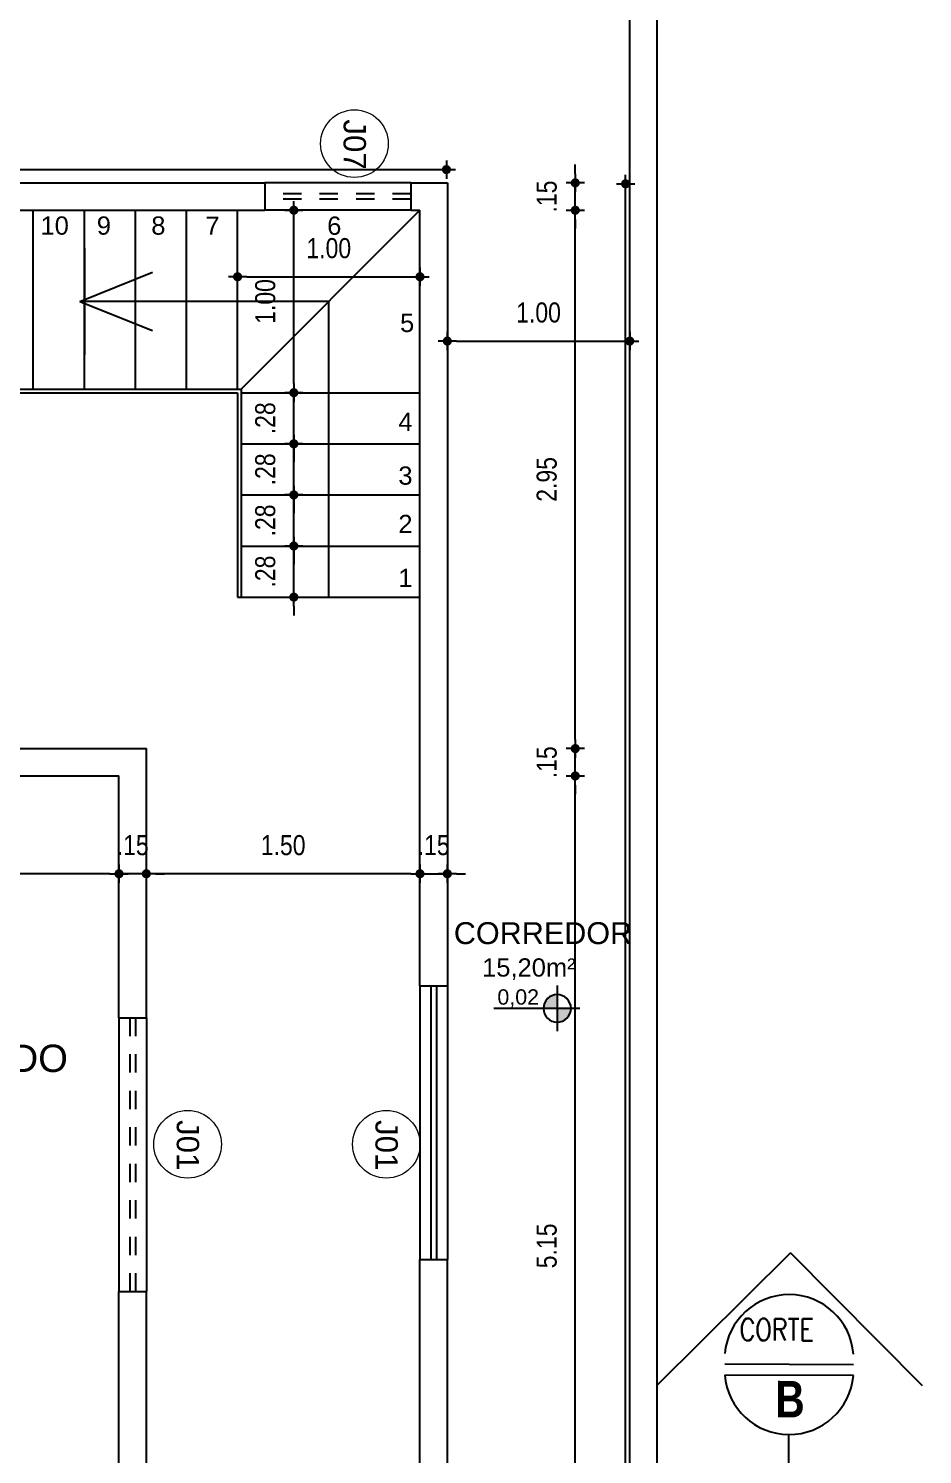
# Model space of a CAD drawing. Header units: millimetres. Extents: x 3212 to 6878, y 1640 to 3386.
# Drawn here: x 3235.85 to 3240.75, y 1661.05 to 1668.87 of the extents above; entities that cross this region are included whole.
import ezdxf
from ezdxf.enums import TextEntityAlignment as Align

# ---------------------------------------------------------------- set-up
doc = ezdxf.new("R2010")
doc.units = ezdxf.units.MM
doc.header["$LTSCALE"] = 0.8
doc.linetypes.add('DASHDOT2', pattern=[12.7, 6.35, -3.175, 0, -3.175])
doc.linetypes.add('HIDDEN2', pattern=[0.1875, 0.125, -0.0625])
for name, color, linetype in [('A-PEN-B', 5, 'Continuous'), ('A-PEN-R', 1, 'Continuous'), ('A-PEN-W', 7, 'Continuous'), ('A-PEN-Y', 2, 'Continuous'), ('COTA', 2, 'Continuous'), ('JANELAS_EXTERNO', 1, 'Continuous'), ('JANELAS_INTERNO', 2, 'Continuous'), ('L-Cortes', 2, 'Continuous'), ('NIVEIS', 1, 'Continuous'), ('PORTAS', 2, 'Continuous')]:
    doc.layers.add(name, color=color, linetype=linetype)
doc.layers.add('BLOCOS', color=4, linetype='Continuous', lineweight=9)
doc.layers.add('COTAS', color=53, linetype='Continuous', lineweight=9)
doc.styles.add('CARIMBO_DADOS', font='arial.ttf', dxfattribs={"height": 0.1})
doc.styles.add('F2', font='ARIALN.TTF')
doc.styles.add('REG60', font='romans.shx', dxfattribs={"width": 0.8, "height": 0.15})
doc.styles.add('REGUA80', font='arial.ttf', dxfattribs={"height": 1})
doc.styles.add('SANSSERIF2', font='sanssb__.ttf', dxfattribs={"width": 0.8})
doc.styles.add('T20', font='PORT2', dxfattribs={"height": 0.2})
doc.styles.add('TEXT', font='arial.ttf')
doc.dimstyles.new('ARQUITETURA', dxfattribs={"dimtxt": 0.11, "dimasz": 0.05, "dimexe": 0.1, "dimexo": 0, "dimgap": 0.1, "dimtad": 1, "dimzin": 5, "dimdsep": 46, "dimtxsty": 'F2', "dimblk": 'COTA', "dimcen": 0, "dimse1": 1, "dimse2": 1, "dimadec": 0, "dimazin": 0, "dimtfac": 2, "dimtix": 1, "dimtmove": 2, "dimatfit": 3, "dimldrblk": 'COTA', "dimfxl": 0, "dimtolj": 1, "dimtzin": 5, "dimarcsym": 0})

# ---------------------------------------------------------------- blocks, each defined once
blk = doc.blocks.new('cotas')
at = {"layer": 'A-PEN-Y'}
h = blk.add_hatch(color=256, dxfattribs=at)
h.paths.add_polyline_path([(0.135, 0, 0.414214), (0, 0.135), (0, 0)])
h.paths.add_polyline_path([(0, 0), (-0.135, 0, 0.414214), (0, -0.135)])
at = {"layer": 'A-PEN-W'}
for p, q in [((0, 0.223), (0, -0.223)), ((-0.223, 0), (0.621, 0))]:
    blk.add_line(p, q, dxfattribs=at)
blk.add_circle((0, 0), 0.135, dxfattribs=at)
at = {"layer": 'A-PEN-W', "style": 'T20'}
blk.add_attdef('COTA', (0.167, 0.038), '', height=0.15, dxfattribs=at)
blk = doc.blocks.new('COTA')
at = {"layer": 'COTA'}
for p, q in [((-1, 0), (1, 0)), ((0, 1), (0, -1))]:
    blk.add_line(p, q, dxfattribs=at)
at = {"layer": 'COTA', "const_width": 0.5}
blk.add_lwpolyline([(-0.25, 0, 1), (0.25, 0, 1)], format="xyb", close=True, dxfattribs=at)
blk = doc.blocks.new('*D82')
at = {"layer": 'COTAS', "color": 0, "lineweight": -2, "transparency": 16777216}
for p, q in [((3237.9496, 1664.2347), (3237.8996, 1664.2347)), ((3237.9996, 1664.2347), (3238.1496, 1664.2347)), ((3238.1996, 1664.2347), (3238.2496, 1664.2347))]:
    blk.add_line(p, q, dxfattribs=at)
at = {"layer": 'Defpoints', "color": 0, "transparency": 16777216}
for p in [(3237.9996, 1664.2347), (3238.1496, 1664.2347), (3238.1496, 1664.2347)]:
    blk.add_point(p, dxfattribs=at)
at = {"layer": 'COTAS', "color": 0, "lineweight": -2, "transparency": 16777216, "xscale": 0.05, "yscale": 0.05, "zscale": 0.05}
blk.add_blockref('COTA', (3237.9996, 1664.2347), dxfattribs=at)
at = {"layer": 'COTAS', "color": 0, "lineweight": -2, "transparency": 16777216, "xscale": 0.05, "yscale": 0.05, "zscale": 0.05, "rotation": 180}
blk.add_blockref('COTA', (3238.1496, 1664.2347), dxfattribs=at)
at = {"layer": 'COTAS', "color": 0, "transparency": 16777216, "insert": (3238.0746, 1664.3908), "char_height": 0.11, "attachment_point": 5, "style": 'F2'}
blk.add_mtext('\\A1;.15', dxfattribs=at)
blk = doc.blocks.new('*D84')
at = {"layer": 'COTAS', "color": 0, "lineweight": -2, "transparency": 16777216}
for p, q in [((3237.308, 1666.0806), (3237.308, 1666.1306)), ((3237.308, 1665.7506), (3237.308, 1666.0306)), ((3237.308, 1665.7006), (3237.308, 1665.6506))]:
    blk.add_line(p, q, dxfattribs=at)
at = {"layer": 'Defpoints', "color": 0, "transparency": 16777216}
for p in [(3237.308, 1666.0306), (3237.308, 1666.0306), (3237.2437, 1665.7506)]:
    blk.add_point(p, dxfattribs=at)
at = {"layer": 'COTAS', "color": 0, "lineweight": -2, "transparency": 16777216, "xscale": 0.05, "yscale": 0.05, "zscale": 0.05}
for p, rotation in [((3237.308, 1666.0306), 270), ((3237.308, 1665.7506), 90)]:
    blk.add_blockref('COTA', p, dxfattribs=dict(at, rotation=rotation))
at = {"layer": 'COTAS', "color": 0, "transparency": 16777216, "insert": (3237.1519, 1665.8906), "char_height": 0.11, "attachment_point": 5, "rotation": 90, "style": 'F2'}
blk.add_mtext('\\A1;.28', dxfattribs=at)
blk = doc.blocks.new('*D85')
at = {"layer": 'COTAS', "color": 0, "lineweight": -2, "transparency": 16777216}
for p, q in [((3237.308, 1666.3606), (3237.308, 1666.4106)), ((3237.308, 1666.0306), (3237.308, 1666.3106)), ((3237.308, 1665.9806), (3237.308, 1665.9306))]:
    blk.add_line(p, q, dxfattribs=at)
at = {"layer": 'Defpoints', "color": 0, "transparency": 16777216}
for p in [(3237.308, 1666.3106), (3237.308, 1666.3106), (3237.308, 1666.0306)]:
    blk.add_point(p, dxfattribs=at)
at = {"layer": 'COTAS', "color": 0, "lineweight": -2, "transparency": 16777216, "xscale": 0.05, "yscale": 0.05, "zscale": 0.05}
for p, rotation in [((3237.308, 1666.3106), 270), ((3237.308, 1666.0306), 90)]:
    blk.add_blockref('COTA', p, dxfattribs=dict(at, rotation=rotation))
at = {"layer": 'COTAS', "color": 0, "transparency": 16777216, "insert": (3237.1519, 1666.1706), "char_height": 0.11, "attachment_point": 5, "rotation": 90, "style": 'F2'}
blk.add_mtext('\\A1;.28', dxfattribs=at)
blk = doc.blocks.new('*D86')
at = {"layer": 'COTAS', "color": 0, "lineweight": -2, "transparency": 16777216}
for p, q in [((3237.308, 1666.6406), (3237.308, 1666.6906)), ((3237.308, 1666.3106), (3237.308, 1666.5906)), ((3237.308, 1666.2606), (3237.308, 1666.2106))]:
    blk.add_line(p, q, dxfattribs=at)
at = {"layer": 'Defpoints', "color": 0, "transparency": 16777216}
for p in [(3237.308, 1666.5906), (3237.308, 1666.5906), (3237.308, 1666.3106)]:
    blk.add_point(p, dxfattribs=at)
at = {"layer": 'COTAS', "color": 0, "lineweight": -2, "transparency": 16777216, "xscale": 0.05, "yscale": 0.05, "zscale": 0.05}
for p, rotation in [((3237.308, 1666.5906), 270), ((3237.308, 1666.3106), 90)]:
    blk.add_blockref('COTA', p, dxfattribs=dict(at, rotation=rotation))
at = {"layer": 'COTAS', "color": 0, "transparency": 16777216, "insert": (3237.1519, 1666.4506), "char_height": 0.11, "attachment_point": 5, "rotation": 90, "style": 'F2'}
blk.add_mtext('\\A1;.28', dxfattribs=at)
blk = doc.blocks.new('*D87')
at = {"layer": 'COTAS', "color": 0, "lineweight": -2, "transparency": 16777216}
for p, q in [((3237.308, 1666.9206), (3237.308, 1666.9706)), ((3237.308, 1666.5906), (3237.308, 1666.8706)), ((3237.308, 1666.5406), (3237.308, 1666.4906))]:
    blk.add_line(p, q, dxfattribs=at)
at = {"layer": 'Defpoints', "color": 0, "transparency": 16777216}
for p in [(3237.308, 1666.8706), (3237.308, 1666.8706), (3237.308, 1666.5906)]:
    blk.add_point(p, dxfattribs=at)
at = {"layer": 'COTAS', "color": 0, "lineweight": -2, "transparency": 16777216, "xscale": 0.05, "yscale": 0.05, "zscale": 0.05}
for p, rotation in [((3237.308, 1666.8706), 270), ((3237.308, 1666.5906), 90)]:
    blk.add_blockref('COTA', p, dxfattribs=dict(at, rotation=rotation))
at = {"layer": 'COTAS', "color": 0, "transparency": 16777216, "insert": (3237.1519, 1666.7306), "char_height": 0.11, "attachment_point": 5, "rotation": 90, "style": 'F2'}
blk.add_mtext('\\A1;.28', dxfattribs=at)
blk = doc.blocks.new('*D88')
at = {"layer": 'COTAS', "color": 0, "lineweight": -2, "transparency": 16777216}
blk.add_line((3237.0496, 1667.5059), (3237.9496, 1667.5059), dxfattribs=at)
at = {"layer": 'Defpoints', "color": 0, "transparency": 16777216}
for p in [(3236.9996, 1667.5678), (3237.9996, 1667.5678), (3237.9996, 1667.5059)]:
    blk.add_point(p, dxfattribs=at)
at = {"layer": 'COTAS', "color": 0, "lineweight": -2, "transparency": 16777216, "xscale": 0.05, "yscale": 0.05, "zscale": 0.05, "rotation": 180}
blk.add_blockref('COTA', (3236.9996, 1667.5059), dxfattribs=at)
at = {"layer": 'COTAS', "color": 0, "lineweight": -2, "transparency": 16777216, "xscale": 0.05, "yscale": 0.05, "zscale": 0.05}
blk.add_blockref('COTA', (3237.9996, 1667.5059), dxfattribs=at)
at = {"layer": 'COTAS', "color": 0, "transparency": 16777216, "insert": (3237.4996, 1667.6621), "char_height": 0.11, "attachment_point": 5, "style": 'F2'}
blk.add_mtext('\\A1;1.00', dxfattribs=at)
blk = doc.blocks.new('*D89')
at = {"layer": 'COTAS', "color": 0, "lineweight": -2, "transparency": 16777216}
blk.add_line((3237.308, 1666.9206), (3237.308, 1667.8206), dxfattribs=at)
at = {"layer": 'Defpoints', "color": 0, "transparency": 16777216}
for p in [(3237.308, 1667.8706), (3237.308, 1667.8706), (3237.308, 1666.8706)]:
    blk.add_point(p, dxfattribs=at)
at = {"layer": 'COTAS', "color": 0, "lineweight": -2, "transparency": 16777216, "xscale": 0.05, "yscale": 0.05, "zscale": 0.05}
for p, rotation in [((3237.308, 1667.8706), 90), ((3237.308, 1666.8706), 270)]:
    blk.add_blockref('COTA', p, dxfattribs=dict(at, rotation=rotation))
at = {"layer": 'COTAS', "color": 0, "transparency": 16777216, "insert": (3237.1519, 1667.3706), "char_height": 0.11, "attachment_point": 5, "rotation": 90, "style": 'F2'}
blk.add_mtext('\\A1;1.00', dxfattribs=at)
blk = doc.blocks.new('*D76')
at = {"layer": 'COTAS', "color": 0, "lineweight": -2, "transparency": 16777216}
blk.add_line((3230.4947, 1668.0934), (3238.0947, 1668.0934), dxfattribs=at)
at = {"layer": 'Defpoints', "color": 0, "transparency": 16777216}
for p in [(3230.4447, 1668.0934), (3238.1447, 1668.0934), (3238.1447, 1668.0934)]:
    blk.add_point(p, dxfattribs=at)
at = {"layer": 'COTAS', "color": 0, "lineweight": -2, "transparency": 16777216, "xscale": 0.05, "yscale": 0.05, "zscale": 0.05, "rotation": 180}
blk.add_blockref('COTA', (3230.4447, 1668.0934), dxfattribs=at)
at = {"layer": 'COTAS', "color": 0, "lineweight": -2, "transparency": 16777216, "xscale": 0.05, "yscale": 0.05, "zscale": 0.05}
blk.add_blockref('COTA', (3238.1447, 1668.0934), dxfattribs=at)
at = {"layer": 'COTAS', "color": 0, "transparency": 16777216, "insert": (3234.2947, 1668.2496), "char_height": 0.11, "attachment_point": 5, "style": 'F2'}
blk.add_mtext('\\A1;7.70', dxfattribs=at)
blk = doc.blocks.new('*D105')
at = {"layer": 'COTAS', "color": 0, "lineweight": -2, "transparency": 16777216}
blk.add_line((3238.1996, 1667.1534), (3239.0996, 1667.1534), dxfattribs=at)
at = {"layer": 'Defpoints', "color": 0, "transparency": 16777216}
for p in [(3238.1496, 1667.1534), (3239.1496, 1667.1534), (3239.1496, 1667.1534)]:
    blk.add_point(p, dxfattribs=at)
at = {"layer": 'COTAS', "color": 0, "lineweight": -2, "transparency": 16777216, "xscale": 0.05, "yscale": 0.05, "zscale": 0.05, "rotation": 180}
blk.add_blockref('COTA', (3238.1496, 1667.1534), dxfattribs=at)
at = {"layer": 'COTAS', "color": 0, "lineweight": -2, "transparency": 16777216, "xscale": 0.05, "yscale": 0.05, "zscale": 0.05}
blk.add_blockref('COTA', (3239.1496, 1667.1534), dxfattribs=at)
at = {"layer": 'COTAS', "color": 0, "transparency": 16777216, "insert": (3238.6496, 1667.3096), "char_height": 0.11, "attachment_point": 5, "style": 'F2'}
blk.add_mtext('\\A1;1.00', dxfattribs=at)
blk = doc.blocks.new('*D107')
at = {"layer": 'COTAS', "color": 0, "lineweight": -2, "transparency": 16777216}
blk.add_line((3237.9496, 1664.2347), (3236.5496, 1664.2347), dxfattribs=at)
at = {"layer": 'Defpoints', "color": 0, "transparency": 16777216}
for p in [(3236.4996, 1664.2347), (3236.4996, 1664.2347), (3237.9996, 1663.9661)]:
    blk.add_point(p, dxfattribs=at)
at = {"layer": 'COTAS', "color": 0, "lineweight": -2, "transparency": 16777216, "xscale": 0.05, "yscale": 0.05, "zscale": 0.05, "rotation": 180}
blk.add_blockref('COTA', (3236.4996, 1664.2347), dxfattribs=at)
at = {"layer": 'COTAS', "color": 0, "lineweight": -2, "transparency": 16777216, "xscale": 0.05, "yscale": 0.05, "zscale": 0.05}
blk.add_blockref('COTA', (3237.9996, 1664.2347), dxfattribs=at)
at = {"layer": 'COTAS', "color": 0, "transparency": 16777216, "insert": (3237.2496, 1664.3908), "char_height": 0.11, "attachment_point": 5, "style": 'F2'}
blk.add_mtext('\\A1;1.50', dxfattribs=at)
blk = doc.blocks.new('*D113')
at = {"layer": 'COTAS', "color": 0, "lineweight": -2, "transparency": 16777216}
for p, q in [((3236.2996, 1664.2347), (3236.2496, 1664.2347)), ((3236.4996, 1664.2347), (3236.3496, 1664.2347)), ((3236.5496, 1664.2347), (3236.5996, 1664.2347))]:
    blk.add_line(p, q, dxfattribs=at)
at = {"layer": 'Defpoints', "color": 0, "transparency": 16777216}
for p in [(3236.3496, 1664.2347), (3236.4996, 1664.2347), (3236.3496, 1659.6696)]:
    blk.add_point(p, dxfattribs=at)
at = {"layer": 'COTAS', "color": 0, "lineweight": -2, "transparency": 16777216, "xscale": 0.05, "yscale": 0.05, "zscale": 0.05}
blk.add_blockref('COTA', (3236.3496, 1664.2347), dxfattribs=at)
at = {"layer": 'COTAS', "color": 0, "lineweight": -2, "transparency": 16777216, "xscale": 0.05, "yscale": 0.05, "zscale": 0.05, "rotation": 180}
blk.add_blockref('COTA', (3236.4996, 1664.2347), dxfattribs=at)
at = {"layer": 'COTAS', "color": 0, "transparency": 16777216, "insert": (3236.4246, 1664.3908), "char_height": 0.11, "attachment_point": 5, "style": 'F2'}
blk.add_mtext('\\A1;.15', dxfattribs=at)
blk = doc.blocks.new('*D240')
at = {"layer": 'COTAS', "color": 0, "lineweight": -2, "transparency": 16777216}
blk.add_line((3236.2996, 1664.2347), (3234.0496, 1664.2347), dxfattribs=at)
at = {"layer": 'Defpoints', "color": 0, "transparency": 16777216}
for p in [(3233.9996, 1664.2347), (3233.9996, 1664.2347), (3236.3496, 1664.2347)]:
    blk.add_point(p, dxfattribs=at)
at = {"layer": 'COTAS', "color": 0, "lineweight": -2, "transparency": 16777216, "xscale": 0.05, "yscale": 0.05, "zscale": 0.05, "rotation": 180}
blk.add_blockref('COTA', (3233.9996, 1664.2347), dxfattribs=at)
at = {"layer": 'COTAS', "color": 0, "lineweight": -2, "transparency": 16777216, "xscale": 0.05, "yscale": 0.05, "zscale": 0.05}
blk.add_blockref('COTA', (3236.3496, 1664.2347), dxfattribs=at)
at = {"layer": 'COTAS', "color": 0, "transparency": 16777216, "insert": (3235.1746, 1664.3908), "char_height": 0.11, "attachment_point": 5, "style": 'F2'}
blk.add_mtext('\\A1;2.35', dxfattribs=at)
blk = doc.blocks.new('*D251')
at = {"layer": 'COTAS', "color": 0, "lineweight": -2, "transparency": 16777216}
blk.add_line((3238.8509, 1659.6706), (3238.8509, 1664.7206), dxfattribs=at)
at = {"layer": 'Defpoints', "color": 0, "transparency": 16777216}
for p in [(3235.9996, 1664.7706), (3238.8509, 1664.7706), (3236.3496, 1659.6206)]:
    blk.add_point(p, dxfattribs=at)
at = {"layer": 'COTAS', "color": 0, "lineweight": -2, "transparency": 16777216, "xscale": 0.05, "yscale": 0.05, "zscale": 0.05}
for p, rotation in [((3238.8509, 1664.7706), 90), ((3238.8509, 1659.6206), 270)]:
    blk.add_blockref('COTA', p, dxfattribs=dict(at, rotation=rotation))
at = {"layer": 'COTAS', "color": 0, "transparency": 16777216, "insert": (3238.6948, 1662.1956), "char_height": 0.11, "attachment_point": 5, "rotation": 90, "style": 'F2'}
blk.add_mtext('\\A1;5.15', dxfattribs=at)
blk = doc.blocks.new('*D252')
at = {"layer": 'COTAS', "color": 0, "lineweight": -2, "transparency": 16777216}
for p, q in [((3238.8509, 1664.9706), (3238.8509, 1665.0206)), ((3238.8509, 1664.7706), (3238.8509, 1664.9206)), ((3238.8509, 1664.7206), (3238.8509, 1664.6706))]:
    blk.add_line(p, q, dxfattribs=at)
at = {"layer": 'Defpoints', "color": 0, "transparency": 16777216}
for p in [(3236.0047, 1664.9206), (3238.8509, 1664.9206), (3235.9996, 1664.7706)]:
    blk.add_point(p, dxfattribs=at)
at = {"layer": 'COTAS', "color": 0, "lineweight": -2, "transparency": 16777216, "xscale": 0.05, "yscale": 0.05, "zscale": 0.05}
for p, rotation in [((3238.8509, 1664.9206), 270), ((3238.8509, 1664.7706), 90)]:
    blk.add_blockref('COTA', p, dxfattribs=dict(at, rotation=rotation))
at = {"layer": 'COTAS', "color": 0, "transparency": 16777216, "insert": (3238.6948, 1664.8456), "char_height": 0.11, "attachment_point": 5, "rotation": 90, "style": 'F2'}
blk.add_mtext('\\A1;.15', dxfattribs=at)
blk = doc.blocks.new('*D253')
at = {"layer": 'COTAS', "color": 0, "lineweight": -2, "transparency": 16777216}
blk.add_line((3238.8509, 1664.9706), (3238.8509, 1667.8206), dxfattribs=at)
at = {"layer": 'Defpoints', "color": 0, "transparency": 16777216}
for p in [(3237.0598, 1667.8706), (3238.8509, 1667.8706), (3236.0047, 1664.9206)]:
    blk.add_point(p, dxfattribs=at)
at = {"layer": 'COTAS', "color": 0, "lineweight": -2, "transparency": 16777216, "xscale": 0.05, "yscale": 0.05, "zscale": 0.05}
for p, rotation in [((3238.8509, 1667.8706), 90), ((3238.8509, 1664.9206), 270)]:
    blk.add_blockref('COTA', p, dxfattribs=dict(at, rotation=rotation))
at = {"layer": 'COTAS', "color": 0, "transparency": 16777216, "insert": (3238.6948, 1666.3956), "char_height": 0.11, "attachment_point": 5, "rotation": 90, "style": 'F2'}
blk.add_mtext('\\A1;2.95', dxfattribs=at)
blk = doc.blocks.new('*D254')
at = {"layer": 'COTAS', "color": 0, "lineweight": -2, "transparency": 16777216}
for p, q in [((3238.8509, 1668.0706), (3238.8509, 1668.1206)), ((3238.8509, 1667.8706), (3238.8509, 1668.0206)), ((3238.8509, 1667.8206), (3238.8509, 1667.7706))]:
    blk.add_line(p, q, dxfattribs=at)
at = {"layer": 'Defpoints', "color": 0, "transparency": 16777216}
for p in [(3237.0514, 1668.0206), (3238.8509, 1668.0206), (3237.0598, 1667.8706)]:
    blk.add_point(p, dxfattribs=at)
at = {"layer": 'COTAS', "color": 0, "lineweight": -2, "transparency": 16777216, "xscale": 0.05, "yscale": 0.05, "zscale": 0.05}
for p, rotation in [((3238.8509, 1668.0206), 270), ((3238.8509, 1667.8706), 90)]:
    blk.add_blockref('COTA', p, dxfattribs=dict(at, rotation=rotation))
at = {"layer": 'COTAS', "color": 0, "transparency": 16777216, "insert": (3238.6948, 1667.9456), "char_height": 0.11, "attachment_point": 5, "rotation": 90, "style": 'F2'}
blk.add_mtext('\\A1;.15', dxfattribs=at)
blk = doc.blocks.new('*D299')
at = {"layer": 'COTAS', "color": 0, "lineweight": -2, "transparency": 16777216}
blk.add_line((3239.1267, 1652.7201), (3239.1267, 1667.9653), dxfattribs=at)
at = {"layer": 'Defpoints', "color": 0, "transparency": 16777216}
for p in [(3238.1496, 1668.0153), (3239.1267, 1668.0153), (3238.1124, 1652.6701)]:
    blk.add_point(p, dxfattribs=at)
at = {"layer": 'COTAS', "color": 0, "lineweight": -2, "transparency": 16777216, "xscale": 0.05, "yscale": 0.05, "zscale": 0.05}
for p, rotation in [((3239.1267, 1668.0153), 90), ((3239.1267, 1652.6701), 270)]:
    blk.add_blockref('COTA', p, dxfattribs=dict(at, rotation=rotation))
at = {"layer": 'COTAS', "color": 0, "transparency": 16777216, "insert": (3238.9705, 1660.3427), "char_height": 0.11, "attachment_point": 5, "rotation": 90, "style": 'F2'}
blk.add_mtext('\\A1;15.35', dxfattribs=at)

msp = doc.modelspace()

# ---------------------------------------------------------------- linework, layer by layer
for p, q in [((3237.0196, 1666.8906), (3237.9996, 1667.8706)), ((3236.1596, 1667.6635), (3236.1596, 1667.0777)), ((3236.1346, 1667.3706), (3236.5333, 1667.5305)), ((3237.4996, 1667.3706), (3236.1346, 1667.3706)), ((3236.1346, 1667.3706), (3236.5333, 1667.2107)), ((3237.4996, 1665.7506), (3237.4996, 1667.3706)), ((3234.4796, 1666.8906), (3237.0196, 1666.8906)), ((3234.4796, 1666.8706), (3236.9996, 1666.8706)), ((3236.9996, 1666.8706), (3236.9996, 1665.7506)), ((3237.0196, 1666.8906), (3237.0196, 1665.7506)), ((3237.0196, 1666.8706), (3237.9996, 1666.8706)), ((3237.0196, 1666.5906), (3237.9996, 1666.5906)), ((3237.0196, 1666.3106), (3237.9996, 1666.3106)), ((3237.0196, 1666.0306), (3237.9996, 1666.0306)), ((3236.9996, 1665.7506), (3237.9996, 1665.7506)), ((3240.3758, 1661.544), (3239.6706, 1661.5466)), ((3240.3756, 1661.485), (3239.6704, 1661.4876))]:
    msp.add_line(p, q)
at = {"color": 6}
for p in [(3239.3014, 1661.4333), (3240.7545, 1661.4279)]:
    msp.add_line(p, (3240.0306, 1662.1571), dxfattribs=at)
for centre, start, end in [((3240.0233, 1661.5747), 4.56915, 175.00876), ((3240.0231, 1661.5158), 184.56915, 355.00876)]:
    msp.add_arc(centre, 0.3538, start, end)
at = {"layer": 'A-PEN-B'}
for p, q in [((3239.2996, 1652.6701), (3239.2996, 1682.1706)), ((3239.1496, 1652.8201), (3239.1496, 1682.0206)), ((3235.0559, 1668.0206), (3237.1496, 1668.0206)), ((3237.1496, 1668.0206), (3237.1496, 1667.8706)), ((3237.9496, 1668.0206), (3238.1496, 1668.0206)), ((3237.9496, 1668.0206), (3237.9496, 1667.8706)), ((3238.1496, 1668.0206), (3238.1496, 1663.6206)), ((3235.0559, 1667.8706), (3237.1496, 1667.8706)), ((3237.9496, 1667.8706), (3237.9996, 1667.8706)), ((3237.9996, 1663.6206), (3237.9996, 1667.8706)), ((3230.5996, 1664.9206), (3236.4996, 1664.9206)), ((3236.4996, 1663.4456), (3236.4996, 1664.9206)), ((3233.9996, 1664.7706), (3235.9996, 1664.7706)), ((3233.9996, 1664.7706), (3236.3496, 1664.7706)), ((3236.3496, 1663.4456), (3236.3496, 1664.7706)), ((3237.9996, 1663.6206), (3238.1496, 1663.6206)), ((3236.3496, 1663.4456), (3236.4996, 1663.4456)), ((3237.9996, 1662.1206), (3238.1496, 1662.1206)), ((3237.9996, 1660.8706), (3237.9996, 1662.1206)), ((3238.1496, 1660.8706), (3238.1496, 1662.1206)), ((3236.3496, 1660.6206), (3236.3496, 1661.9456)), ((3236.3496, 1661.9456), (3236.4996, 1661.9456)), ((3236.4996, 1660.6206), (3236.4996, 1661.9456))]:
    msp.add_line(p, q, dxfattribs=at)
at = {"layer": 'A-PEN-R', "linetype": 'DASHDOT2', "ltscale": 0.3}
msp.add_line((3240.0218, 1660.4743), (3240.0218, 1661.162), dxfattribs=at)
at = {"layer": 'BLOCOS'}
for centre in [(3237.6404, 1668.2354), (3236.7258, 1662.7522), (3237.8151, 1662.7522)]:
    msp.add_circle(centre, 0.1854, dxfattribs=at)
at = {"layer": 'JANELAS_EXTERNO'}
for p, q in [((3237.9496, 1668.0206), (3237.1496, 1668.0206)), ((3237.9496, 1667.8706), (3237.1496, 1667.8706)), ((3237.9996, 1663.6206), (3237.9996, 1662.1206)), ((3238.1496, 1663.6206), (3238.1496, 1662.1206)), ((3236.3496, 1663.4456), (3236.3496, 1661.9456)), ((3236.4996, 1663.4456), (3236.4996, 1661.9456))]:
    msp.add_line(p, q, dxfattribs=at)
at = {"layer": 'JANELAS_INTERNO', "linetype": 'HIDDEN2'}
for p, q in [((3237.9496, 1667.9606), (3237.1496, 1667.9606)), ((3237.9496, 1667.9306), (3237.1496, 1667.9306)), ((3236.4096, 1663.4456), (3236.4096, 1661.9456)), ((3236.4396, 1663.4456), (3236.4396, 1661.9456))]:
    msp.add_line(p, q, dxfattribs=at)
at = {"layer": 'JANELAS_INTERNO'}
for p, q in [((3238.0596, 1663.6206), (3238.0596, 1662.1206)), ((3238.0896, 1663.6206), (3238.0896, 1662.1206))]:
    msp.add_line(p, q, dxfattribs=at)
at = {"layer": 'PORTAS'}
for p, q in [((3235.8796, 1666.8906), (3235.8796, 1667.8706)), ((3236.1596, 1666.8906), (3236.1596, 1667.8706)), ((3236.4396, 1666.8906), (3236.4396, 1667.8706)), ((3236.7196, 1666.8906), (3236.7196, 1667.8706)), ((3236.9996, 1666.8906), (3236.9996, 1667.8706))]:
    msp.add_line(p, q, dxfattribs=at)

# ---------------------------------------------------------------- block references
ref = msp.add_blockref('cotas', (3238.752, 1663.4968), dxfattribs=dict(xscale=-0.5599999999976717, yscale=0.5599999999994907, zscale=0.5599999999994907))
ref.add_attrib('COTA', '0,02', (3238.424, 1663.5175), dxfattribs={"layer": 'NIVEIS', "color": 1, "height": 0.084, "style": 'TEXT'})

# ---------------------------------------------------------------- texts
at = {"color": 230, "char_height": 0.1, "attachment_point": 5, "style": 'CARIMBO_DADOS'}
for s, insert in [('10', (3235.997, 1667.7859)), ('9', (3236.2667, 1667.7859)), ('8', (3236.5655, 1667.7859)), ('7', (3236.8625, 1667.7859)), ('6', (3237.5298, 1667.7853)), ('5', (3237.9294, 1667.2524)), ('4', (3237.9199, 1666.7114)), ('3', (3237.9199, 1666.4158)), ('2', (3237.9199, 1666.1514)), ('1', (3237.9199, 1665.8558)), ('15,20m²', (3238.5966, 1663.7119))]:
    msp.add_mtext(s, dxfattribs=dict(at, insert=insert))
at = {"color": 230, "attachment_point": 5, "style": 'CARIMBO_DADOS'}
for s, insert, char_height in [('CORREDOR', (3238.674, 1663.9085), 0.12), ('ALMOXARIFADO', (3235.2372, 1663.2224), 0.15)]:
    msp.add_mtext_dynamic_manual_height_columns(s, width=0.849209, gutter_width=0.5, heights=[0], dxfattribs=dict(at, insert=insert, char_height=char_height))
at = {"layer": 'BLOCOS', "style": 'REGUA80'}
for s, p in [('J07', (3237.5808, 1668.2305)), ('J01', (3236.6662, 1662.7472)), ('J01', (3237.7555, 1662.7472))]:
    msp.add_text(s, height=0.12256, rotation=270, dxfattribs=at).set_placement(p, align=Align.CENTER)
at = {"layer": 'L-Cortes', "color": 7, "width": 0.8}
for s, height, style, p in [('CORTE', 0.12, 'REG60', (3239.7515, 1661.6774)), ('B', 0.2, 'SANSSERIF2', (3239.9471, 1661.2562))]:
    msp.add_text(s, height=height, rotation=359.78895, dxfattribs=dict(at, style=style)).set_placement(p)

# ---------------------------------------------------------------- dimensions: what is measured, and where the dimension line sits
at = {"layer": 'COTAS'}
for base, p1, p2, picture, middle in [((3238.1447, 1668.0934), (3230.4447, 1668.0934), (3238.1447, 1668.0934), '*D76', (3234.2947, 1668.2496)), ((3237.9996, 1667.5059), (3236.9996, 1667.5678), (3237.9996, 1667.5678), '*D88', (3237.4996, 1667.6621)), ((3239.1496, 1667.1534), (3238.1496, 1667.1534), (3239.1496, 1667.1534), '*D105', (3238.6496, 1667.3096)), ((3233.9996, 1664.2347), (3236.3496, 1664.2347), (3233.9996, 1664.2347), '*D240', (3235.1746, 1664.3908)), ((3236.3496, 1664.2347), (3236.4996, 1664.2347), (3236.3496, 1659.6696), '*D113', (3236.4246, 1664.3908)), ((3236.4996, 1664.2347), (3237.9996, 1663.9661), (3236.4996, 1664.2347), '*D107', (3237.2496, 1664.3908)), ((3238.1496, 1664.2347), (3237.9996, 1664.2347), (3238.1496, 1664.2347), '*D82', (3238.0746, 1664.3908))]:
    dim = msp.add_linear_dim(base=base, p1=p1, p2=p2, dimstyle='ARQUITETURA', dxfattribs=at)
    dim.commit()
    dim.dimension.update_dxf_attribs({"geometry": picture, "text_midpoint": middle})
for base, p1, p2, picture, middle in [((3238.8509, 1668.0206), (3237.0598, 1667.8706), (3237.0514, 1668.0206), '*D254', (3238.6948, 1667.9456)), ((3239.1267, 1668.0153), (3238.1124, 1652.6701), (3238.1496, 1668.0153), '*D299', (3238.9705, 1660.3427)), ((3238.8509, 1667.8706), (3236.0047, 1664.9206), (3237.0598, 1667.8706), '*D253', (3238.6948, 1666.3956)), ((3237.308, 1667.8706), (3237.308, 1666.8706), (3237.308, 1667.8706), '*D89', (3237.1519, 1667.3706)), ((3237.308, 1666.8706), (3237.308, 1666.5906), (3237.308, 1666.8706), '*D87', (3237.1519, 1666.7306)), ((3237.308, 1666.5906), (3237.308, 1666.3106), (3237.308, 1666.5906), '*D86', (3237.1519, 1666.4506)), ((3237.308, 1666.3106), (3237.308, 1666.0306), (3237.308, 1666.3106), '*D85', (3237.1519, 1666.1706)), ((3237.308, 1666.0306), (3237.2437, 1665.7506), (3237.308, 1666.0306), '*D84', (3237.1519, 1665.8906)), ((3238.8509, 1664.9206), (3235.9996, 1664.7706), (3236.0047, 1664.9206), '*D252', (3238.6948, 1664.8456)), ((3238.8509, 1664.7706), (3236.3496, 1659.6206), (3235.9996, 1664.7706), '*D251', (3238.6948, 1662.1956))]:
    dim = msp.add_linear_dim(base=base, p1=p1, p2=p2, angle=90, dimstyle='ARQUITETURA', dxfattribs=at)
    dim.commit()
    dim.dimension.update_dxf_attribs({"geometry": picture, "text_midpoint": middle})

doc.saveas('drawing.dxf')
